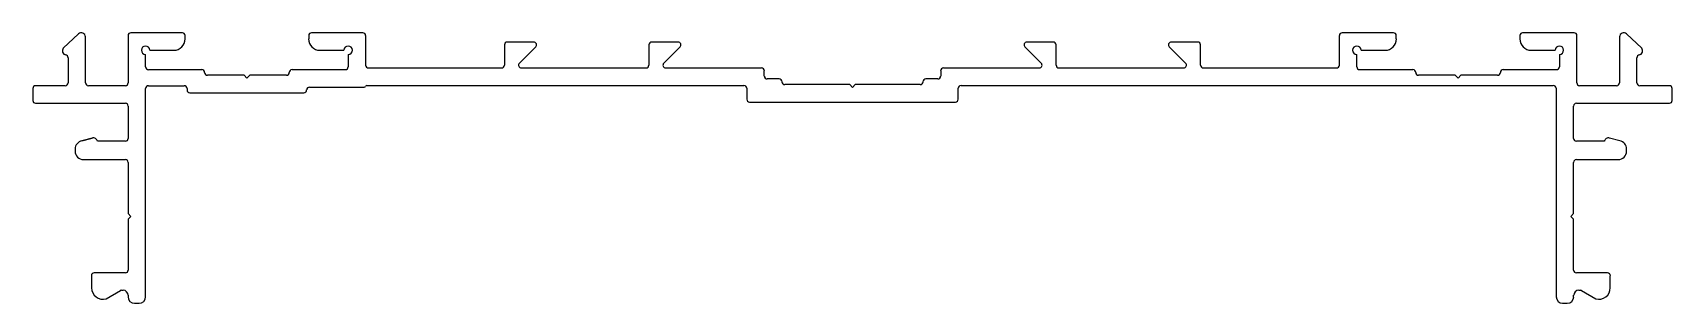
# Model space of a CAD drawing. Extents: x -74 to 74, y 9 to 34.
import ezdxf

# ---------------------------------------------------------------- set-up
doc = ezdxf.new("R2010")
doc.units = 0
doc.layers.get('0').update_dxf_attribs({"linetype": 'CONTINUOUS'})

msp = doc.modelspace()

# ---------------------------------------------------------------- linework, layer by layer
for p, q in [((-69.7, 33.74), (-71.06, 32.45)), ((-69.06, 29.33), (-69.06, 33.47)), ((-65.22, 33.59), (-65.22, 29.33)), ((-60.34, 33.85), (-64.97, 33.85)), ((-60.09, 33.29), (-60.09, 33.59)), ((-48.96, 33.59), (-48.96, 33.29)), ((-44.09, 33.85), (-48.71, 33.85)), ((-43.83, 30.93), (-43.83, 33.59)), ((-31.34, 32.76), (-31.34, 30.93)), ((-28.7, 33.01), (-31.08, 33.01)), ((-29.99, 31.11), (-28.52, 32.58)), ((-18.33, 32.76), (-18.33, 30.93)), ((-15.7, 33.01), (-18.08, 33.01)), ((-16.99, 31.11), (-15.52, 32.58)), ((15.52, 32.58), (16.99, 31.11)), ((18.08, 33.01), (15.7, 33.01)), ((18.33, 30.93), (18.33, 32.76)), ((28.52, 32.58), (29.99, 31.11)), ((31.08, 33.01), (28.7, 33.01)), ((31.34, 30.93), (31.34, 32.76)), ((43.83, 33.59), (43.83, 30.93)), ((48.71, 33.85), (44.09, 33.85)), ((48.96, 33.29), (48.96, 33.59)), ((60.09, 33.59), (60.09, 33.29)), ((64.97, 33.85), (60.34, 33.85)), ((65.22, 29.33), (65.22, 33.59)), ((69.06, 33.47), (69.06, 29.33)), ((71.06, 32.45), (69.7, 33.74)), ((-70.63, 31.6), (-70.63, 29.33)), ((-63.65, 30.78), (-63.65, 31.89)), ((-63.26, 32.27), (-61.11, 32.27)), ((-47.95, 32.27), (-45.79, 32.27)), ((-45.41, 31.89), (-45.41, 30.78)), ((45.41, 30.78), (45.41, 31.89)), ((45.79, 32.27), (47.95, 32.27)), ((61.11, 32.27), (63.26, 32.27)), ((63.65, 31.89), (63.65, 30.78)), ((70.63, 29.33), (70.63, 31.6)), ((-58.59, 30.52), (-63.39, 30.52)), ((-54.78, 30.01), (-58.08, 30.01)), ((-54.53, 29.76), (-54.78, 30.01)), ((-54.27, 30.01), (-54.53, 29.76)), ((-50.97, 30.01), (-54.27, 30.01)), ((-45.66, 30.52), (-50.46, 30.52)), ((-31.59, 30.67), (-43.58, 30.67)), ((-18.59, 30.67), (-29.81, 30.67)), ((-8.19, 30.67), (-16.81, 30.67)), ((-7.94, 29.94), (-7.94, 30.42)), ((-6.6, 29.68), (-7.68, 29.68)), ((7.68, 29.68), (6.6, 29.68)), ((7.94, 30.42), (7.94, 29.94)), ((16.81, 30.67), (8.19, 30.67)), ((29.81, 30.67), (18.59, 30.67)), ((43.58, 30.67), (31.59, 30.67)), ((50.46, 30.52), (45.66, 30.52)), ((54.27, 30.01), (50.97, 30.01)), ((54.53, 29.76), (54.27, 30.01)), ((54.78, 30.01), (54.53, 29.76)), ((58.08, 30.01), (54.78, 30.01)), ((63.39, 30.52), (58.59, 30.52)), ((-73.81, 28.82), (-73.81, 27.75)), ((-70.88, 29.07), (-73.55, 29.07)), ((-65.47, 29.07), (-68.8, 29.07)), ((-63.65, 10.05), (-63.65, 28.82)), ((-63.39, 29.07), (-60.17, 29.07)), ((-59.91, 28.82), (-59.91, 28.69)), ((-59.66, 28.44), (-49.4, 28.44)), ((-48.89, 28.95), (-43.96, 28.95)), ((-43.73, 29.1), (-9.77, 29.1)), ((-9.51, 28.84), (-9.51, 27.85)), ((-0.25, 29.17), (-6.1, 29.17)), ((0, 28.92), (-0.25, 29.17)), ((0.25, 29.17), (0, 28.92)), ((6.1, 29.17), (0.25, 29.17)), ((9.51, 27.85), (9.51, 28.84)), ((9.77, 29.1), (63.1, 29.1)), ((63.35, 28.84), (63.35, 10.05)), ((68.8, 29.07), (65.47, 29.07)), ((73.55, 29.07), (70.88, 29.07)), ((73.81, 27.75), (73.81, 28.82)), ((-73.55, 27.5), (-65.47, 27.5)), ((-65.22, 27.24), (-65.22, 24.33)), ((-9.26, 27.6), (0, 27.6)), ((0, 27.6), (9.26, 27.6)), ((64.93, 24.33), (64.93, 27.24)), ((65.18, 27.5), (73.55, 27.5)), ((-69.38, 24.11), (-68.46, 24.36)), ((-68.46, 24.36), (-69.38, 24.11)), ((-65.47, 24.07), (-67.99, 24.07)), ((67.7, 24.07), (65.18, 24.07)), ((69.08, 24.11), (68.17, 24.36)), ((-70, 23.36), (-70, 23.18)), ((-69.23, 22.42), (-65.47, 22.42)), ((-65.22, 22.16), (-65.22, 17.54)), ((64.93, 17.54), (64.93, 22.16)), ((65.18, 22.42), (68.94, 22.42)), ((69.7, 23.18), (69.7, 23.36)), ((-65.22, 17.54), (-64.97, 17.29)), ((-64.97, 17.29), (-65.22, 17.03)), ((-65.22, 17.03), (-65.22, 12.46)), ((64.68, 17.29), (64.93, 17.54)), ((64.93, 17.03), (64.68, 17.29)), ((64.93, 12.46), (64.93, 17.03)), ((-68.52, 11.95), (-68.52, 10.86)), ((-65.47, 12.21), (-68.27, 12.21)), ((67.98, 12.21), (65.18, 12.21)), ((68.23, 10.86), (68.23, 11.95)), ((-67.21, 9.86), (-65.92, 10.6)), ((-65.8, 10.63), (-65.68, 10.63)), ((65.39, 10.63), (65.51, 10.63)), ((65.63, 10.6), (66.92, 9.86)), ((-65.22, 10.18), (-65.22, 10.05)), ((-64.64, 9.46), (-64.23, 9.46)), ((63.94, 9.46), (64.35, 9.46)), ((64.93, 10.05), (64.93, 10.18))]:
    msp.add_line(p, q)
for centre, radius, start, end in [((-69.44, 33.47), 0.381, 0, 133.9325), ((-64.97, 33.59), 0.254, 90, 180), ((-63.65, 32.27), 0.381, 360, 270), ((-61.11, 33.29), 1.02, 270, 0), ((-60.34, 33.59), 0.254, 360, 90), ((-48.71, 33.59), 0.254, 90, 180), ((-47.95, 33.29), 1.02, 180, 270), ((-45.41, 32.27), 0.381, 270, 180), ((-44.09, 33.59), 0.254, 360, 90), ((-31.08, 32.76), 0.254, 90, 180), ((-28.7, 32.76), 0.254, 315, 90), ((-18.08, 32.76), 0.254, 90, 180), ((-15.7, 32.76), 0.254, 315, 90), ((15.7, 32.76), 0.254, 90, 225), ((18.08, 32.76), 0.254, 360, 90), ((28.7, 32.76), 0.254, 90, 225), ((31.08, 32.76), 0.254, 0, 90), ((44.09, 33.59), 0.254, 90, 180), ((45.41, 32.27), 0.381, 0, 270), ((47.95, 33.29), 1.02, 270, 0), ((48.71, 33.59), 0.254, 0, 90), ((60.34, 33.59), 0.254, 90, 180), ((61.11, 33.29), 1.02, 180, 270), ((63.65, 32.27), 0.381, 270, 180), ((64.97, 33.59), 0.254, 0, 90), ((69.44, 33.47), 0.381, 46.0675, 180), ((-70.76, 32.22), 0.381, 142.8901, 258.463), ((-70.89, 31.6), 0.256, 0.3646, 78.0984), ((-29.81, 30.93), 0.254, 135, 270), ((-16.81, 30.93), 0.254, 135, 270), ((16.81, 30.93), 0.254, 270, 45), ((29.81, 30.93), 0.254, 270, 45), ((70.89, 31.6), 0.256, 101.9016, 179.6354), ((70.76, 32.22), 0.381, 281.537, 37.1099), ((-63.39, 30.77), 0.252, 179.5336, 270.4664), ((-58.59, 30.27), 0.254, 0, 90), ((-58.08, 30.27), 0.254, 180, 270), ((-50.97, 30.27), 0.254, 270, 360), ((-50.46, 30.27), 0.254, 90, 180), ((-45.66, 30.78), 0.254, 270, 0), ((-43.58, 30.93), 0.254, 180, 270), ((-31.59, 30.93), 0.254, 270, 0), ((-18.59, 30.93), 0.254, 270, 0), ((-8.19, 30.42), 0.254, 0, 90), ((-7.68, 29.94), 0.254, 180, 270), ((-6.6, 29.43), 0.254, 360, 90), ((6.6, 29.43), 0.254, 90, 180), ((7.68, 29.94), 0.254, 270, 360), ((8.19, 30.42), 0.254, 90, 180), ((18.59, 30.93), 0.254, 180, 270), ((31.59, 30.93), 0.254, 180, 270), ((43.58, 30.93), 0.254, 270, 360), ((45.66, 30.78), 0.254, 180, 270), ((50.46, 30.27), 0.254, 360, 90), ((50.97, 30.27), 0.254, 180, 270), ((58.08, 30.27), 0.254, 270, 360), ((58.59, 30.27), 0.254, 90, 180), ((63.39, 30.78), 0.254, 270, 360), ((-73.55, 28.82), 0.254, 90, 180), ((-70.88, 29.33), 0.254, 270, 360), ((-68.8, 29.33), 0.254, 180, 270), ((-65.47, 29.33), 0.254, 270, 360), ((-63.39, 28.82), 0.254, 90, 180), ((-60.17, 28.82), 0.254, 360, 90), ((-59.66, 28.69), 0.254, 180, 270), ((-49.4, 28.69), 0.254, 270, 360), ((-48.89, 28.69), 0.254, 90, 180), ((-43.96, 29.07), 0.127, 269.9913, 336.5058), ((-43.73, 28.97), 0.127, 90, 156.497), ((-9.77, 28.84), 0.254, 360, 90), ((-6.1, 29.43), 0.254, 180, 270), ((6.1, 29.43), 0.254, 270, 360), ((9.77, 28.84), 0.254, 90, 180), ((63.1, 28.84), 0.254, 0, 90), ((65.47, 29.33), 0.254, 180, 270), ((68.8, 29.33), 0.254, 270, 360), ((70.88, 29.33), 0.254, 180, 270), ((73.55, 28.82), 0.254, 0, 90), ((-73.55, 27.75), 0.254, 180, 270), ((-65.47, 27.24), 0.254, 0, 90), ((-9.26, 27.85), 0.254, 180, 270), ((9.26, 27.85), 0.254, 270, 0), ((65.18, 27.24), 0.254, 90, 180), ((73.55, 27.75), 0.254, 270, 360), ((-69.23, 23.36), 0.762, 100.751, 180), ((-68.36, 23.99), 0.381, 11.9327, 105.3801), ((-65.47, 24.33), 0.254, 270, 0), ((65.18, 24.33), 0.254, 180, 270), ((68.07, 23.99), 0.381, 74.6199, 168.0673), ((68.94, 23.36), 0.762, 360, 79.249), ((-69.23, 23.18), 0.762, 180, 270), ((-65.47, 22.16), 0.254, 360, 90), ((65.18, 22.16), 0.254, 90, 180), ((68.94, 23.18), 0.762, 270.0081, 359.9919), ((-68.27, 11.95), 0.254, 90, 180), ((-65.47, 12.46), 0.254, 270, 0), ((65.18, 12.46), 0.254, 180, 270), ((67.98, 11.95), 0.254, 360, 90), ((-67.48, 10.86), 1.04, 180, 285.1162), ((-65.8, 10.38), 0.254, 90, 120), ((-65.68, 10.18), 0.457, 360, 90), ((65.39, 10.18), 0.457, 90, 180), ((65.51, 10.38), 0.254, 60, 90), ((67.19, 10.86), 1.04, 254.8838, 360), ((-64.64, 10.05), 0.584, 180, 270), ((-64.23, 10.05), 0.584, 270, 360), ((63.94, 10.05), 0.584, 180, 270), ((64.35, 10.05), 0.584, 270, 360)]:
    msp.add_arc(centre, radius, start, end)

doc.saveas('drawing.dxf')
